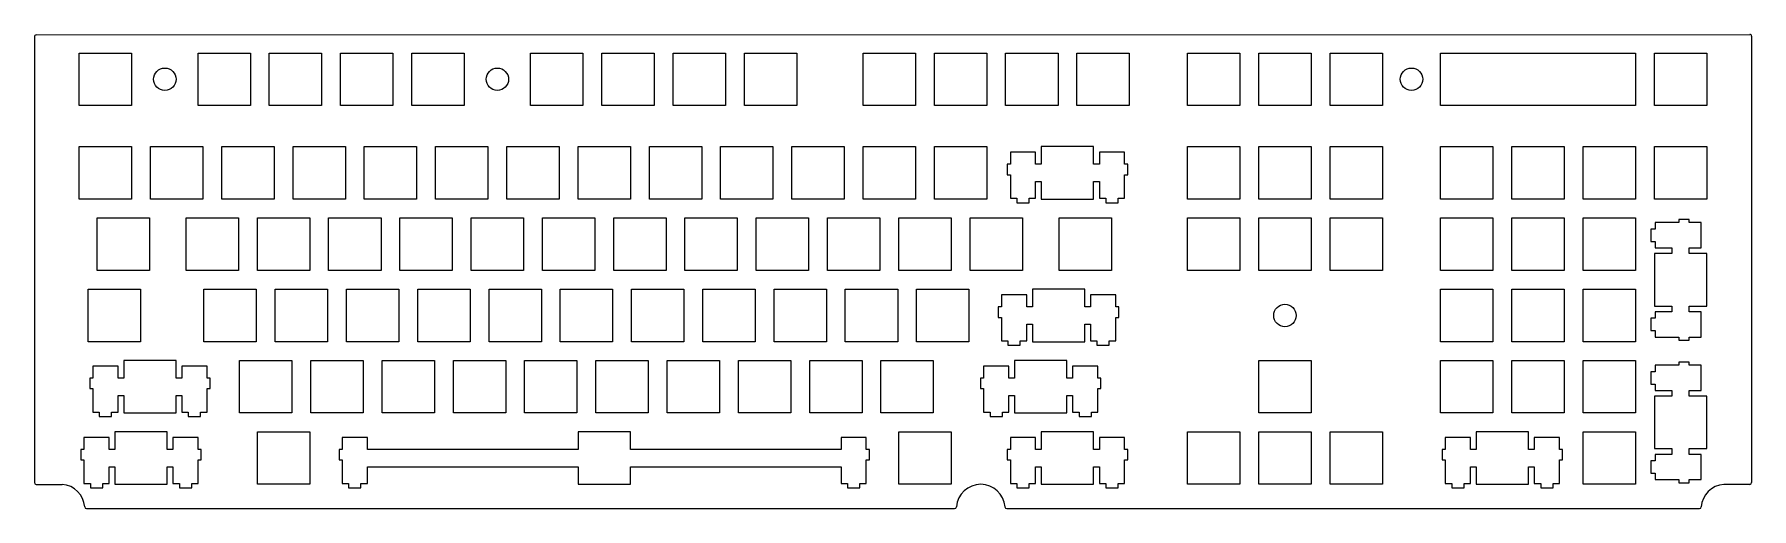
# Model space of a CAD drawing. Extents: x -9 to 450, y -4 to 123.
import ezdxf

# ---------------------------------------------------------------- set-up
doc = ezdxf.new("R2010")
doc.units = 0
doc.header["$MEASUREMENT"] = 0

msp = doc.modelspace()

# ---------------------------------------------------------------- linework, layer by layer
at = {"linetype": 'Continuous'}
for p, q in [((-9.38, 122.52), (-9.38, 3.44)), ((-8.88, 123.02), (449.19, 123.16)), ((449.69, 122.66), (449.69, 3.44)), ((-8.92, 2.94), (-1.93, 2.94)), ((449.22, 2.94), (442.24, 2.94)), ((4.58, -3.54), (236.62, -3.54)), ((250.59, -3.54), (435.72, -3.54))]:
    msp.add_line(p, q, dxfattribs=at)
at = {"color": 0}
for p, q in [((2.62, 104.16), (2.62, 118.16)), ((2.62, 118.16), (16.62, 118.16)), ((16.62, 118.16), (16.62, 104.16)), ((34.37, 118.16), (48.37, 118.16)), ((34.37, 104.16), (34.37, 118.16)), ((48.37, 118.16), (48.37, 104.16)), ((53.42, 118.16), (67.42, 118.16)), ((53.42, 104.16), (53.42, 118.16)), ((67.42, 118.16), (67.42, 104.16)), ((72.47, 118.16), (86.47, 118.16)), ((72.47, 104.16), (72.47, 118.16)), ((86.47, 118.16), (86.47, 104.16)), ((91.52, 118.16), (105.52, 118.16)), ((91.52, 104.16), (91.52, 118.16)), ((105.52, 118.16), (105.52, 104.16)), ((123.27, 118.16), (137.27, 118.16)), ((123.27, 104.16), (123.27, 118.16)), ((137.27, 118.16), (137.27, 104.16)), ((142.32, 118.16), (156.32, 118.16)), ((142.32, 104.16), (142.32, 118.16)), ((156.32, 118.16), (156.32, 104.16)), ((161.37, 118.16), (175.37, 118.16)), ((161.37, 104.16), (161.37, 118.16)), ((175.37, 118.16), (175.37, 104.16)), ((180.42, 118.16), (194.42, 118.16)), ((180.42, 104.16), (180.42, 118.16)), ((194.42, 118.16), (194.42, 104.16)), ((212.17, 118.16), (226.17, 118.16)), ((212.17, 104.16), (212.17, 118.16)), ((226.17, 118.16), (226.17, 104.16)), ((231.22, 118.16), (245.22, 118.16)), ((231.22, 104.16), (231.22, 118.16)), ((245.22, 118.16), (245.22, 104.16)), ((250.27, 118.16), (264.27, 118.16)), ((250.27, 104.16), (250.27, 118.16)), ((264.27, 118.16), (264.27, 104.16)), ((269.32, 118.16), (283.32, 118.16)), ((269.32, 104.16), (269.32, 118.16)), ((283.32, 118.16), (283.32, 104.16)), ((298.88, 118.16), (312.88, 118.16)), ((298.88, 104.16), (298.88, 118.16)), ((312.88, 118.16), (312.88, 104.16)), ((317.93, 118.16), (331.93, 118.16)), ((317.93, 104.16), (317.93, 118.16)), ((331.93, 118.16), (331.93, 104.16)), ((336.98, 118.16), (350.98, 118.16)), ((336.98, 104.16), (336.98, 118.16)), ((350.98, 118.16), (350.98, 104.16)), ((366.54, 118.16), (418.64, 118.16)), ((366.54, 104.16), (366.54, 118.16)), ((418.64, 118.16), (418.64, 104.16)), ((423.69, 118.16), (437.69, 118.16)), ((423.69, 104.16), (423.69, 118.16)), ((437.69, 118.16), (437.69, 104.16)), ((16.62, 104.16), (2.62, 104.16)), ((48.37, 104.16), (34.37, 104.16)), ((67.42, 104.16), (53.42, 104.16)), ((86.47, 104.16), (72.47, 104.16)), ((105.52, 104.16), (91.52, 104.16)), ((137.27, 104.16), (123.27, 104.16)), ((156.32, 104.16), (142.32, 104.16)), ((175.37, 104.16), (161.37, 104.16)), ((194.42, 104.16), (180.42, 104.16)), ((226.17, 104.16), (212.17, 104.16)), ((245.22, 104.16), (231.22, 104.16)), ((264.27, 104.16), (250.27, 104.16)), ((283.32, 104.16), (269.32, 104.16)), ((312.88, 104.16), (298.88, 104.16)), ((331.93, 104.16), (317.93, 104.16)), ((350.98, 104.16), (336.98, 104.16)), ((418.64, 104.16), (366.54, 104.16)), ((437.69, 104.16), (423.69, 104.16)), ((2.62, 93.16), (16.62, 93.16)), ((2.62, 79.16), (2.62, 93.16)), ((16.62, 93.16), (16.62, 79.16)), ((21.67, 93.16), (35.67, 93.16)), ((21.67, 79.16), (21.67, 93.16)), ((35.67, 93.16), (35.67, 79.16)), ((40.72, 93.16), (54.72, 93.16)), ((40.72, 79.16), (40.72, 93.16)), ((54.72, 93.16), (54.72, 79.16)), ((59.77, 93.16), (73.77, 93.16)), ((59.77, 79.16), (59.77, 93.16)), ((73.77, 93.16), (73.77, 79.16)), ((78.82, 93.16), (92.82, 93.16)), ((78.82, 79.16), (78.82, 93.16)), ((92.82, 93.16), (92.82, 79.16)), ((97.87, 93.16), (111.87, 93.16)), ((97.87, 79.16), (97.87, 93.16)), ((111.87, 93.16), (111.87, 79.16)), ((116.92, 93.16), (130.92, 93.16)), ((116.92, 79.16), (116.92, 93.16)), ((130.92, 93.16), (130.92, 79.16)), ((135.97, 93.16), (149.97, 93.16)), ((135.97, 79.16), (135.97, 93.16)), ((149.97, 93.16), (149.97, 79.16)), ((155.02, 93.16), (169.02, 93.16)), ((155.02, 79.16), (155.02, 93.16)), ((169.02, 93.16), (169.02, 79.16)), ((174.07, 93.16), (188.07, 93.16)), ((174.07, 79.16), (174.07, 93.16)), ((188.07, 93.16), (188.07, 79.16)), ((193.12, 93.16), (207.12, 93.16)), ((193.12, 79.16), (193.12, 93.16)), ((207.12, 93.16), (207.12, 79.16)), ((212.17, 93.16), (226.17, 93.16)), ((212.17, 79.16), (212.17, 93.16)), ((226.17, 93.16), (226.17, 79.16)), ((231.22, 93.16), (245.22, 93.16)), ((231.22, 79.16), (231.22, 93.16)), ((245.22, 93.16), (245.22, 79.16)), ((259.8, 93.16), (259.8, 88.46)), ((273.79, 93.16), (259.8, 93.16)), ((273.79, 88.46), (273.79, 93.16)), ((298.88, 93.16), (312.88, 93.16)), ((298.88, 79.16), (298.88, 93.16)), ((312.88, 93.16), (312.88, 79.16)), ((317.93, 93.16), (331.93, 93.16)), ((317.93, 79.16), (317.93, 93.16)), ((331.93, 93.16), (331.93, 79.16)), ((336.98, 93.16), (350.98, 93.16)), ((336.98, 79.16), (336.98, 93.16)), ((350.98, 93.16), (350.98, 79.16)), ((366.54, 93.16), (380.54, 93.16)), ((366.54, 79.16), (366.54, 93.16)), ((380.54, 93.16), (380.54, 79.16)), ((385.59, 93.16), (399.59, 93.16)), ((385.59, 79.16), (385.59, 93.16)), ((399.59, 93.16), (399.59, 79.16)), ((404.64, 93.16), (418.64, 93.16)), ((404.64, 79.16), (404.64, 93.16)), ((418.64, 93.16), (418.64, 79.16)), ((423.69, 93.16), (437.69, 93.16)), ((423.69, 79.16), (423.69, 93.16)), ((437.69, 93.16), (437.69, 79.16)), ((251.52, 88.46), (250.69, 88.46)), ((250.69, 88.46), (250.69, 85.66)), ((258.27, 91.69), (251.52, 91.69)), ((251.52, 91.69), (251.52, 88.46)), ((258.27, 88.46), (258.27, 91.69)), ((259.8, 88.46), (258.27, 88.46)), ((275.32, 88.46), (273.79, 88.46)), ((282.07, 91.69), (275.32, 91.69)), ((275.32, 91.69), (275.32, 88.46)), ((282.07, 88.46), (282.07, 91.69)), ((282.89, 88.46), (282.07, 88.46)), ((282.89, 85.66), (282.89, 88.46)), ((250.69, 85.66), (251.52, 85.66)), ((251.52, 85.66), (251.52, 79.39)), ((258.27, 79.39), (258.27, 83.86)), ((258.27, 83.86), (259.8, 83.86)), ((259.8, 83.86), (259.8, 79.16)), ((273.79, 79.16), (273.79, 83.86)), ((273.79, 83.86), (275.32, 83.86)), ((275.32, 83.86), (275.32, 79.39)), ((282.07, 79.39), (282.07, 85.66)), ((282.07, 85.66), (282.89, 85.66)), ((16.62, 79.16), (2.62, 79.16)), ((35.67, 79.16), (21.67, 79.16)), ((54.72, 79.16), (40.72, 79.16)), ((73.77, 79.16), (59.77, 79.16)), ((92.82, 79.16), (78.82, 79.16)), ((111.87, 79.16), (97.87, 79.16)), ((130.92, 79.16), (116.92, 79.16)), ((149.97, 79.16), (135.97, 79.16)), ((169.02, 79.16), (155.02, 79.16)), ((188.07, 79.16), (174.07, 79.16)), ((207.12, 79.16), (193.12, 79.16)), ((226.17, 79.16), (212.17, 79.16)), ((245.22, 79.16), (231.22, 79.16)), ((251.52, 79.39), (253.24, 79.39)), ((253.24, 79.39), (253.24, 78.19)), ((253.24, 78.19), (256.54, 78.19)), ((256.54, 78.19), (256.54, 79.39)), ((256.54, 79.39), (258.27, 79.39)), ((259.8, 79.16), (273.79, 79.16)), ((275.32, 79.39), (277.05, 79.39)), ((277.05, 79.39), (277.05, 78.19)), ((277.05, 78.19), (280.34, 78.19)), ((280.34, 78.19), (280.34, 79.39)), ((280.34, 79.39), (282.07, 79.39)), ((312.88, 79.16), (298.88, 79.16)), ((331.93, 79.16), (317.93, 79.16)), ((350.98, 79.16), (336.98, 79.16)), ((380.54, 79.16), (366.54, 79.16)), ((399.59, 79.16), (385.59, 79.16)), ((418.64, 79.16), (404.64, 79.16)), ((437.69, 79.16), (423.69, 79.16)), ((7.38, 74.11), (21.38, 74.11)), ((7.38, 60.11), (7.38, 74.11)), ((21.38, 74.11), (21.38, 60.11)), ((31.19, 74.11), (45.19, 74.11)), ((31.19, 60.11), (31.19, 74.11)), ((45.19, 74.11), (45.19, 60.11)), ((50.24, 74.11), (64.24, 74.11)), ((50.24, 60.11), (50.24, 74.11)), ((64.24, 74.11), (64.24, 60.11)), ((69.29, 74.11), (83.29, 74.11)), ((69.29, 60.11), (69.29, 74.11)), ((83.29, 74.11), (83.29, 60.11)), ((88.34, 74.11), (102.34, 74.11)), ((88.34, 60.11), (88.34, 74.11)), ((102.34, 74.11), (102.34, 60.11)), ((107.39, 74.11), (121.39, 74.11)), ((107.39, 60.11), (107.39, 74.11)), ((121.39, 74.11), (121.39, 60.11)), ((126.44, 74.11), (140.44, 74.11)), ((126.44, 60.11), (126.44, 74.11)), ((140.44, 74.11), (140.44, 60.11)), ((145.5, 74.11), (159.49, 74.11)), ((145.5, 60.11), (145.5, 74.11)), ((159.49, 74.11), (159.49, 60.11)), ((164.54, 74.11), (178.54, 74.11)), ((164.54, 60.11), (164.54, 74.11)), ((178.54, 74.11), (178.54, 60.11)), ((183.59, 74.11), (197.59, 74.11)), ((183.59, 60.11), (183.59, 74.11)), ((197.59, 74.11), (197.59, 60.11)), ((202.65, 74.11), (216.64, 74.11)), ((202.65, 60.11), (202.65, 74.11)), ((216.64, 74.11), (216.64, 60.11)), ((221.69, 74.11), (235.69, 74.11)), ((221.69, 60.11), (221.69, 74.11)), ((235.69, 74.11), (235.69, 60.11)), ((240.75, 74.11), (254.74, 74.11)), ((240.75, 60.11), (240.75, 74.11)), ((254.74, 74.11), (254.74, 60.11)), ((264.56, 74.11), (278.56, 74.11)), ((264.56, 60.11), (264.56, 74.11)), ((278.56, 74.11), (278.56, 60.11)), ((298.88, 74.11), (312.88, 74.11)), ((298.88, 60.11), (298.88, 74.11)), ((312.88, 74.11), (312.88, 60.11)), ((317.93, 74.11), (331.93, 74.11)), ((317.93, 60.11), (317.93, 74.11)), ((331.93, 74.11), (331.93, 60.11)), ((336.98, 74.11), (350.98, 74.11)), ((336.98, 60.11), (336.98, 74.11)), ((350.98, 74.11), (350.98, 60.11)), ((366.54, 74.11), (380.54, 74.11)), ((366.54, 60.11), (366.54, 74.11)), ((380.54, 74.11), (380.54, 60.11)), ((385.59, 74.11), (399.59, 74.11)), ((385.59, 60.11), (385.59, 74.11)), ((399.59, 74.11), (399.59, 60.11)), ((404.64, 74.11), (418.64, 74.11)), ((404.64, 60.11), (404.64, 74.11)), ((418.64, 74.11), (418.64, 60.11)), ((430.19, 73.69), (430.19, 72.86)), ((432.99, 73.69), (430.19, 73.69)), ((432.99, 72.86), (432.99, 73.69)), ((423.92, 71.14), (422.72, 71.14)), ((422.72, 71.14), (422.72, 67.84)), ((430.19, 72.86), (423.92, 72.86)), ((423.92, 72.86), (423.92, 71.14)), ((436.22, 72.86), (432.99, 72.86)), ((436.22, 66.11), (436.22, 72.86)), ((422.72, 67.84), (423.92, 67.84)), ((428.39, 64.58), (423.69, 64.58)), ((423.69, 64.58), (423.69, 50.59)), ((423.92, 67.84), (423.92, 66.11)), ((423.92, 66.11), (428.39, 66.11)), ((428.39, 66.11), (428.39, 64.58)), ((432.99, 64.58), (432.99, 66.11)), ((432.99, 66.11), (436.22, 66.11)), ((437.69, 64.58), (432.99, 64.58)), ((437.69, 50.59), (437.69, 64.58)), ((21.38, 60.11), (7.38, 60.11)), ((45.19, 60.11), (31.19, 60.11)), ((64.24, 60.11), (50.24, 60.11)), ((83.29, 60.11), (69.29, 60.11)), ((102.34, 60.11), (88.34, 60.11)), ((121.39, 60.11), (107.39, 60.11)), ((140.44, 60.11), (126.44, 60.11)), ((159.49, 60.11), (145.5, 60.11)), ((178.54, 60.11), (164.54, 60.11)), ((197.59, 60.11), (183.59, 60.11)), ((216.64, 60.11), (202.65, 60.11)), ((235.69, 60.11), (221.69, 60.11)), ((254.74, 60.11), (240.75, 60.11)), ((278.56, 60.11), (264.56, 60.11)), ((312.88, 60.11), (298.88, 60.11)), ((331.93, 60.11), (317.93, 60.11)), ((350.98, 60.11), (336.98, 60.11)), ((380.54, 60.11), (366.54, 60.11)), ((399.59, 60.11), (385.59, 60.11)), ((418.64, 60.11), (404.64, 60.11)), ((5, 55.06), (19, 55.06)), ((5, 41.06), (5, 55.06)), ((19, 55.06), (19, 41.06)), ((35.96, 55.06), (49.96, 55.06)), ((35.96, 41.06), (35.96, 55.06)), ((49.96, 55.06), (49.96, 41.06)), ((55.01, 55.06), (69.01, 55.06)), ((55.01, 41.06), (55.01, 55.06)), ((69.01, 55.06), (69.01, 41.06)), ((74.06, 55.06), (88.06, 55.06)), ((74.06, 41.06), (74.06, 55.06)), ((88.06, 55.06), (88.06, 41.06)), ((93.11, 55.06), (107.11, 55.06)), ((93.11, 41.06), (93.11, 55.06)), ((107.11, 55.06), (107.11, 41.06)), ((112.16, 55.06), (126.16, 55.06)), ((112.16, 41.06), (112.16, 55.06)), ((126.16, 55.06), (126.16, 41.06)), ((131.21, 55.06), (145.21, 55.06)), ((131.21, 41.06), (131.21, 55.06)), ((145.21, 55.06), (145.21, 41.06)), ((150.26, 55.06), (164.26, 55.06)), ((150.26, 41.06), (150.26, 55.06)), ((164.26, 55.06), (164.26, 41.06)), ((169.31, 55.06), (183.31, 55.06)), ((169.31, 41.06), (169.31, 55.06)), ((183.31, 55.06), (183.31, 41.06)), ((188.36, 55.06), (202.36, 55.06)), ((188.36, 41.06), (188.36, 55.06)), ((202.36, 55.06), (202.36, 41.06)), ((207.41, 55.06), (221.41, 55.06)), ((207.41, 41.06), (207.41, 55.06)), ((221.41, 55.06), (221.41, 41.06)), ((226.46, 55.06), (240.46, 55.06)), ((226.46, 41.06), (226.46, 55.06)), ((240.46, 55.06), (240.46, 41.06)), ((255.89, 53.59), (249.14, 53.59)), ((249.14, 53.59), (249.14, 50.36)), ((255.89, 50.36), (255.89, 53.59)), ((257.41, 55.06), (257.41, 50.36)), ((271.41, 55.06), (257.41, 55.06)), ((271.41, 50.36), (271.41, 55.06)), ((279.69, 53.59), (272.94, 53.59)), ((272.94, 53.59), (272.94, 50.36)), ((279.69, 50.36), (279.69, 53.59)), ((366.54, 55.06), (380.54, 55.06)), ((366.54, 41.06), (366.54, 55.06)), ((380.54, 55.06), (380.54, 41.06)), ((385.59, 55.06), (399.59, 55.06)), ((385.59, 41.06), (385.59, 55.06)), ((399.59, 55.06), (399.59, 41.06)), ((404.64, 55.06), (418.64, 55.06)), ((404.64, 41.06), (404.64, 55.06)), ((418.64, 55.06), (418.64, 41.06)), ((423.69, 50.59), (428.39, 50.59)), ((428.39, 50.59), (428.39, 49.06)), ((432.99, 49.06), (432.99, 50.59)), ((432.99, 50.59), (437.69, 50.59)), ((249.14, 50.36), (248.31, 50.36)), ((248.31, 50.36), (248.31, 47.56)), ((248.31, 47.56), (249.14, 47.56)), ((249.14, 47.56), (249.14, 41.29)), ((257.41, 50.36), (255.89, 50.36)), ((272.94, 50.36), (271.41, 50.36)), ((280.51, 50.36), (279.69, 50.36)), ((279.69, 41.29), (279.69, 47.56)), ((279.69, 47.56), (280.51, 47.56)), ((280.51, 47.56), (280.51, 50.36)), ((423.92, 47.34), (422.72, 47.34)), ((422.72, 47.34), (422.72, 44.04)), ((428.39, 49.06), (423.92, 49.06)), ((423.92, 49.06), (423.92, 47.34)), ((436.22, 49.06), (432.99, 49.06)), ((436.22, 42.31), (436.22, 49.06)), ((255.89, 41.29), (255.89, 45.76)), ((255.89, 45.76), (257.41, 45.76)), ((257.41, 45.76), (257.41, 41.06)), ((271.41, 41.06), (271.41, 45.76)), ((271.41, 45.76), (272.94, 45.76)), ((272.94, 45.76), (272.94, 41.29)), ((422.72, 44.04), (423.92, 44.04)), ((423.92, 44.04), (423.92, 42.31)), ((423.92, 42.31), (430.19, 42.31)), ((430.19, 42.31), (430.19, 41.49)), ((430.19, 41.49), (432.99, 41.49)), ((432.99, 41.49), (432.99, 42.31)), ((432.99, 42.31), (436.22, 42.31)), ((19, 41.06), (5, 41.06)), ((49.96, 41.06), (35.96, 41.06)), ((69.01, 41.06), (55.01, 41.06)), ((88.06, 41.06), (74.06, 41.06)), ((107.11, 41.06), (93.11, 41.06)), ((126.16, 41.06), (112.16, 41.06)), ((145.21, 41.06), (131.21, 41.06)), ((164.26, 41.06), (150.26, 41.06)), ((183.31, 41.06), (169.31, 41.06)), ((202.36, 41.06), (188.36, 41.06)), ((221.41, 41.06), (207.41, 41.06)), ((240.46, 41.06), (226.46, 41.06)), ((249.14, 41.29), (250.86, 41.29)), ((250.86, 41.29), (250.86, 40.09)), ((250.86, 40.09), (254.16, 40.09)), ((254.16, 40.09), (254.16, 41.29)), ((254.16, 41.29), (255.89, 41.29)), ((257.41, 41.06), (271.41, 41.06)), ((272.94, 41.29), (274.66, 41.29)), ((274.66, 41.29), (274.66, 40.09)), ((274.66, 40.09), (277.96, 40.09)), ((277.96, 40.09), (277.96, 41.29)), ((277.96, 41.29), (279.69, 41.29)), ((380.54, 41.06), (366.54, 41.06)), ((399.59, 41.06), (385.59, 41.06)), ((418.64, 41.06), (404.64, 41.06)), ((13, 34.54), (6.25, 34.54)), ((6.25, 34.54), (6.25, 31.31)), ((13, 31.31), (13, 34.54)), ((14.53, 36.01), (14.53, 31.31)), ((28.53, 36.01), (14.53, 36.01)), ((28.53, 31.31), (28.53, 36.01)), ((36.8, 34.54), (30.05, 34.54)), ((30.05, 34.54), (30.05, 31.31)), ((36.8, 31.31), (36.8, 34.54)), ((45.48, 36.01), (59.48, 36.01)), ((45.48, 22.01), (45.48, 36.01)), ((59.48, 36.01), (59.48, 22.01)), ((64.53, 36.01), (78.53, 36.01)), ((64.53, 22.01), (64.53, 36.01)), ((78.53, 36.01), (78.53, 22.01)), ((83.58, 36.01), (97.58, 36.01)), ((83.58, 22.01), (83.58, 36.01)), ((97.58, 36.01), (97.58, 22.01)), ((102.63, 36.01), (116.63, 36.01)), ((102.63, 22.01), (102.63, 36.01)), ((116.63, 36.01), (116.63, 22.01)), ((121.68, 36.01), (135.68, 36.01)), ((121.68, 22.01), (121.68, 36.01)), ((135.68, 36.01), (135.68, 22.01)), ((140.73, 36.01), (154.73, 36.01)), ((140.73, 22.01), (140.73, 36.01)), ((154.73, 36.01), (154.73, 22.01)), ((159.78, 36.01), (173.78, 36.01)), ((159.78, 22.01), (159.78, 36.01)), ((173.78, 36.01), (173.78, 22.01)), ((178.83, 36.01), (192.83, 36.01)), ((178.83, 22.01), (178.83, 36.01)), ((192.83, 36.01), (192.83, 22.01)), ((197.88, 36.01), (211.88, 36.01)), ((197.88, 22.01), (197.88, 36.01)), ((211.88, 36.01), (211.88, 22.01)), ((216.93, 36.01), (230.93, 36.01)), ((216.93, 22.01), (216.93, 36.01)), ((230.93, 36.01), (230.93, 22.01)), ((251.13, 34.54), (244.38, 34.54)), ((244.38, 34.54), (244.38, 31.31)), ((251.13, 31.31), (251.13, 34.54)), ((252.65, 36.01), (252.65, 31.31)), ((266.65, 36.01), (252.65, 36.01)), ((266.65, 31.31), (266.65, 36.01)), ((274.93, 34.54), (268.18, 34.54)), ((268.18, 34.54), (268.18, 31.31)), ((274.93, 31.31), (274.93, 34.54)), ((317.93, 36.01), (331.93, 36.01)), ((317.93, 22.01), (317.93, 36.01)), ((331.93, 36.01), (331.93, 22.01)), ((366.54, 36.01), (380.54, 36.01)), ((366.54, 22.01), (366.54, 36.01)), ((380.54, 36.01), (380.54, 22.01)), ((385.59, 36.01), (399.59, 36.01)), ((385.59, 22.01), (385.59, 36.01)), ((399.59, 36.01), (399.59, 22.01)), ((404.64, 36.01), (418.64, 36.01)), ((404.64, 22.01), (404.64, 36.01)), ((418.64, 36.01), (418.64, 22.01)), ((423.92, 33.04), (422.72, 33.04)), ((422.72, 33.04), (422.72, 29.74)), ((430.19, 34.76), (423.92, 34.76)), ((423.92, 34.76), (423.92, 33.04)), ((430.19, 35.59), (430.19, 34.76)), ((432.99, 35.59), (430.19, 35.59)), ((432.99, 34.76), (432.99, 35.59)), ((436.22, 34.76), (432.99, 34.76)), ((436.22, 28.01), (436.22, 34.76)), ((6.25, 31.31), (5.43, 31.31)), ((5.43, 31.31), (5.43, 28.51)), ((5.43, 28.51), (6.25, 28.51)), ((6.25, 28.51), (6.25, 22.24)), ((14.53, 31.31), (13, 31.31)), ((30.05, 31.31), (28.53, 31.31)), ((37.63, 31.31), (36.8, 31.31)), ((36.8, 22.24), (36.8, 28.51)), ((36.8, 28.51), (37.63, 28.51)), ((37.63, 28.51), (37.63, 31.31)), ((244.38, 31.31), (243.55, 31.31)), ((243.55, 31.31), (243.55, 28.51)), ((243.55, 28.51), (244.38, 28.51)), ((244.38, 28.51), (244.38, 22.24)), ((252.65, 31.31), (251.13, 31.31)), ((268.18, 31.31), (266.65, 31.31)), ((275.75, 31.31), (274.93, 31.31)), ((274.93, 22.24), (274.93, 28.51)), ((274.93, 28.51), (275.75, 28.51)), ((275.75, 28.51), (275.75, 31.31)), ((422.72, 29.74), (423.92, 29.74)), ((423.92, 29.74), (423.92, 28.01)), ((423.92, 28.01), (428.39, 28.01)), ((428.39, 28.01), (428.39, 26.48)), ((432.99, 26.48), (432.99, 28.01)), ((432.99, 28.01), (436.22, 28.01)), ((13, 22.24), (13, 26.71)), ((13, 26.71), (14.53, 26.71)), ((14.53, 26.71), (14.53, 22.01)), ((28.53, 22.01), (28.53, 26.71)), ((28.53, 26.71), (30.05, 26.71)), ((30.05, 26.71), (30.05, 22.24)), ((251.13, 22.24), (251.13, 26.71)), ((251.13, 26.71), (252.65, 26.71)), ((252.65, 26.71), (252.65, 22.01)), ((266.65, 22.01), (266.65, 26.71)), ((266.65, 26.71), (268.18, 26.71)), ((268.18, 26.71), (268.18, 22.24)), ((428.39, 26.48), (423.69, 26.48)), ((423.69, 26.48), (423.69, 12.48)), ((437.69, 26.48), (432.99, 26.48)), ((437.69, 12.48), (437.69, 26.48)), ((6.25, 22.24), (7.98, 22.24)), ((7.98, 22.24), (7.98, 21.04)), ((7.98, 21.04), (11.28, 21.04)), ((11.28, 21.04), (11.28, 22.24)), ((11.28, 22.24), (13, 22.24)), ((14.53, 22.01), (28.53, 22.01)), ((30.05, 22.24), (31.77, 22.24)), ((31.77, 22.24), (31.77, 21.04)), ((31.77, 21.04), (35.08, 21.04)), ((35.08, 21.04), (35.08, 22.24)), ((35.08, 22.24), (36.8, 22.24)), ((59.48, 22.01), (45.48, 22.01)), ((78.53, 22.01), (64.53, 22.01)), ((97.58, 22.01), (83.58, 22.01)), ((116.63, 22.01), (102.63, 22.01)), ((135.68, 22.01), (121.68, 22.01)), ((154.73, 22.01), (140.73, 22.01)), ((173.78, 22.01), (159.78, 22.01)), ((192.83, 22.01), (178.83, 22.01)), ((211.88, 22.01), (197.88, 22.01)), ((230.93, 22.01), (216.93, 22.01)), ((244.38, 22.24), (246.1, 22.24)), ((246.1, 22.24), (246.1, 21.04)), ((246.1, 21.04), (249.4, 21.04)), ((249.4, 21.04), (249.4, 22.24)), ((249.4, 22.24), (251.13, 22.24)), ((252.65, 22.01), (266.65, 22.01)), ((268.18, 22.24), (269.9, 22.24)), ((269.9, 22.24), (269.9, 21.04)), ((269.9, 21.04), (273.2, 21.04)), ((273.2, 21.04), (273.2, 22.24)), ((273.2, 22.24), (274.93, 22.24)), ((331.93, 22.01), (317.93, 22.01)), ((380.54, 22.01), (366.54, 22.01)), ((399.59, 22.01), (385.59, 22.01)), ((418.64, 22.01), (404.64, 22.01)), ((10.62, 15.49), (3.87, 15.49)), ((3.87, 15.49), (3.87, 12.26)), ((10.62, 12.26), (10.62, 15.49)), ((12.14, 16.96), (12.14, 12.26)), ((26.14, 16.96), (12.14, 16.96)), ((26.14, 12.26), (26.14, 16.96)), ((34.42, 15.49), (27.67, 15.49)), ((27.67, 15.49), (27.67, 12.26)), ((34.42, 12.26), (34.42, 15.49)), ((50.24, 16.96), (64.24, 16.96)), ((50.24, 2.96), (50.24, 16.96)), ((64.24, 16.96), (64.24, 2.96)), ((79.67, 15.49), (72.92, 15.49)), ((72.92, 15.49), (72.92, 12.26)), ((79.67, 12.26), (79.67, 15.49)), ((135.97, 16.96), (135.97, 12.26)), ((149.97, 16.96), (135.97, 16.96)), ((149.97, 12.26), (149.97, 16.96)), ((213.02, 15.49), (206.27, 15.49)), ((206.27, 15.49), (206.27, 12.26)), ((213.02, 12.26), (213.02, 15.49)), ((221.69, 16.96), (235.69, 16.96)), ((221.69, 2.96), (221.69, 16.96)), ((235.69, 16.96), (235.69, 2.96)), ((258.27, 15.49), (251.52, 15.49)), ((251.52, 15.49), (251.52, 12.26)), ((258.27, 12.26), (258.27, 15.49)), ((259.8, 16.96), (259.8, 12.26)), ((273.79, 16.96), (259.8, 16.96)), ((273.79, 12.26), (273.79, 16.96)), ((282.07, 15.49), (275.32, 15.49)), ((275.32, 15.49), (275.32, 12.26)), ((282.07, 12.26), (282.07, 15.49)), ((298.88, 16.96), (312.88, 16.96)), ((298.88, 2.96), (298.88, 16.96)), ((312.88, 16.96), (312.88, 2.96)), ((317.93, 16.96), (331.93, 16.96)), ((317.93, 2.96), (317.93, 16.96)), ((331.93, 16.96), (331.93, 2.96)), ((336.98, 16.96), (350.98, 16.96)), ((336.98, 2.96), (336.98, 16.96)), ((350.98, 16.96), (350.98, 2.96)), ((374.54, 15.49), (367.79, 15.49)), ((367.79, 15.49), (367.79, 12.26)), ((374.54, 12.26), (374.54, 15.49)), ((376.06, 16.96), (376.06, 12.26)), ((390.06, 16.96), (376.06, 16.96)), ((390.06, 12.26), (390.06, 16.96)), ((398.34, 15.49), (391.59, 15.49)), ((391.59, 15.49), (391.59, 12.26)), ((398.34, 12.26), (398.34, 15.49)), ((404.64, 16.96), (418.64, 16.96)), ((404.64, 2.96), (404.64, 16.96)), ((418.64, 16.96), (418.64, 2.96)), ((3.87, 12.26), (3.04, 12.26)), ((3.04, 12.26), (3.04, 9.46)), ((3.04, 9.46), (3.87, 9.46)), ((3.87, 9.46), (3.87, 3.19)), ((12.14, 12.26), (10.62, 12.26)), ((27.67, 12.26), (26.14, 12.26)), ((35.24, 12.26), (34.42, 12.26)), ((34.42, 3.19), (34.42, 9.46)), ((34.42, 9.46), (35.24, 9.46)), ((35.24, 9.46), (35.24, 12.26)), ((72.92, 12.26), (72.09, 12.26)), ((72.09, 12.26), (72.09, 9.46)), ((72.09, 9.46), (72.92, 9.46)), ((72.92, 9.46), (72.92, 3.19)), ((135.97, 12.26), (79.67, 12.26)), ((206.27, 12.26), (149.97, 12.26)), ((213.84, 12.26), (213.02, 12.26)), ((213.02, 3.19), (213.02, 9.46)), ((213.02, 9.46), (213.84, 9.46)), ((213.84, 9.46), (213.84, 12.26)), ((251.52, 12.26), (250.69, 12.26)), ((250.69, 12.26), (250.69, 9.46)), ((250.69, 9.46), (251.52, 9.46)), ((251.52, 9.46), (251.52, 3.19)), ((259.8, 12.26), (258.27, 12.26)), ((275.32, 12.26), (273.79, 12.26)), ((282.89, 12.26), (282.07, 12.26)), ((282.07, 3.19), (282.07, 9.46)), ((282.07, 9.46), (282.89, 9.46)), ((282.89, 9.46), (282.89, 12.26)), ((367.79, 12.26), (366.96, 12.26)), ((366.96, 12.26), (366.96, 9.46)), ((366.96, 9.46), (367.79, 9.46)), ((367.79, 9.46), (367.79, 3.19)), ((376.06, 12.26), (374.54, 12.26)), ((391.59, 12.26), (390.06, 12.26)), ((399.16, 12.26), (398.34, 12.26)), ((398.34, 3.19), (398.34, 9.46)), ((398.34, 9.46), (399.16, 9.46)), ((399.16, 9.46), (399.16, 12.26)), ((423.92, 9.24), (422.72, 9.24)), ((422.72, 9.24), (422.72, 5.94)), ((423.69, 12.48), (428.39, 12.48)), ((428.39, 10.96), (423.92, 10.96)), ((423.92, 10.96), (423.92, 9.24)), ((428.39, 12.48), (428.39, 10.96)), ((432.99, 10.96), (432.99, 12.48)), ((432.99, 12.48), (437.69, 12.48)), ((436.22, 10.96), (432.99, 10.96)), ((436.22, 4.21), (436.22, 10.96)), ((10.62, 3.19), (10.62, 7.66)), ((10.62, 7.66), (12.14, 7.66)), ((12.14, 7.66), (12.14, 2.96)), ((26.14, 2.96), (26.14, 7.66)), ((26.14, 7.66), (27.67, 7.66)), ((27.67, 7.66), (27.67, 3.19)), ((79.67, 3.19), (79.67, 7.66)), ((79.67, 7.66), (135.97, 7.66)), ((135.97, 7.66), (135.97, 2.96)), ((149.97, 2.96), (149.97, 7.66)), ((149.97, 7.66), (206.27, 7.66)), ((206.27, 7.66), (206.27, 3.19)), ((258.27, 3.19), (258.27, 7.66)), ((258.27, 7.66), (259.8, 7.66)), ((259.8, 7.66), (259.8, 2.96)), ((273.79, 2.96), (273.79, 7.66)), ((273.79, 7.66), (275.32, 7.66)), ((275.32, 7.66), (275.32, 3.19)), ((374.54, 3.19), (374.54, 7.66)), ((374.54, 7.66), (376.06, 7.66)), ((376.06, 7.66), (376.06, 2.96)), ((390.06, 2.96), (390.06, 7.66)), ((390.06, 7.66), (391.59, 7.66)), ((391.59, 7.66), (391.59, 3.19)), ((422.72, 5.94), (423.92, 5.94)), ((423.92, 5.94), (423.92, 4.21)), ((3.87, 3.19), (5.59, 3.19)), ((5.59, 3.19), (5.59, 1.99)), ((5.59, 1.99), (8.89, 1.99)), ((8.89, 1.99), (8.89, 3.19)), ((8.89, 3.19), (10.62, 3.19)), ((12.14, 2.96), (26.14, 2.96)), ((27.67, 3.19), (29.39, 3.19)), ((29.39, 3.19), (29.39, 1.99)), ((29.39, 1.99), (32.69, 1.99)), ((32.69, 1.99), (32.69, 3.19)), ((32.69, 3.19), (34.42, 3.19)), ((64.24, 2.96), (50.24, 2.96)), ((72.92, 3.19), (74.64, 3.19)), ((74.64, 3.19), (74.64, 1.99)), ((74.64, 1.99), (77.94, 1.99)), ((77.94, 1.99), (77.94, 3.19)), ((77.94, 3.19), (79.67, 3.19)), ((135.97, 2.96), (149.97, 2.96)), ((206.27, 3.19), (207.99, 3.19)), ((207.99, 3.19), (207.99, 1.99)), ((207.99, 1.99), (211.29, 1.99)), ((211.29, 1.99), (211.29, 3.19)), ((211.29, 3.19), (213.02, 3.19)), ((235.69, 2.96), (221.69, 2.96)), ((251.52, 3.19), (253.24, 3.19)), ((253.24, 3.19), (253.24, 1.99)), ((253.24, 1.99), (256.54, 1.99)), ((256.54, 1.99), (256.54, 3.19)), ((256.54, 3.19), (258.27, 3.19)), ((259.8, 2.96), (273.79, 2.96)), ((275.32, 3.19), (277.05, 3.19)), ((277.05, 3.19), (277.05, 1.99)), ((277.05, 1.99), (280.34, 1.99)), ((280.34, 1.99), (280.34, 3.19)), ((280.34, 3.19), (282.07, 3.19)), ((312.88, 2.96), (298.88, 2.96)), ((331.93, 2.96), (317.93, 2.96)), ((350.98, 2.96), (336.98, 2.96)), ((367.79, 3.19), (369.51, 3.19)), ((369.51, 3.19), (369.51, 1.99)), ((369.51, 1.99), (372.81, 1.99)), ((372.81, 1.99), (372.81, 3.19)), ((372.81, 3.19), (374.54, 3.19)), ((376.06, 2.96), (390.06, 2.96)), ((391.59, 3.19), (393.31, 3.19)), ((393.31, 3.19), (393.31, 1.99)), ((393.31, 1.99), (396.61, 1.99)), ((396.61, 1.99), (396.61, 3.19)), ((396.61, 3.19), (398.34, 3.19)), ((418.64, 2.96), (404.64, 2.96)), ((423.92, 4.21), (430.19, 4.21)), ((430.19, 4.21), (430.19, 3.39)), ((430.19, 3.39), (432.99, 3.39)), ((432.99, 3.39), (432.99, 4.21)), ((432.99, 4.21), (436.22, 4.21))]:
    msp.add_line(p, q, dxfattribs=at)
at = {"linetype": 'Continuous'}
for centre in [(25.49, 111.16), (114.39, 111.16), (358.76, 111.16), (324.93, 48.06)]:
    msp.add_circle(centre, 3, dxfattribs=at)
for centre, radius, start, end in [((-8.88, 122.52), 0.5, 90, 180), ((449.19, 122.66), 0.5, 0, 90), ((-8.88, 3.44), 0.5, 180, 265.904), ((-2.4, -3.54), 6.5, 4.096, 85.904), ((243.61, -3.54), 6.5, 4.096, 175.904), ((442.7, -3.54), 6.5, 94.096, 175.904), ((449.19, 3.44), 0.5, 274.096, 0), ((4.58, -3.04), 0.5, 184.096, 270), ((236.62, -3.04), 0.5, 270, 355.904), ((250.59, -3.04), 0.5, 184.096, 270), ((435.72, -3.04), 0.5, 270, 355.904)]:
    msp.add_arc(centre, radius, start, end, dxfattribs=at)

doc.saveas('drawing.dxf')
